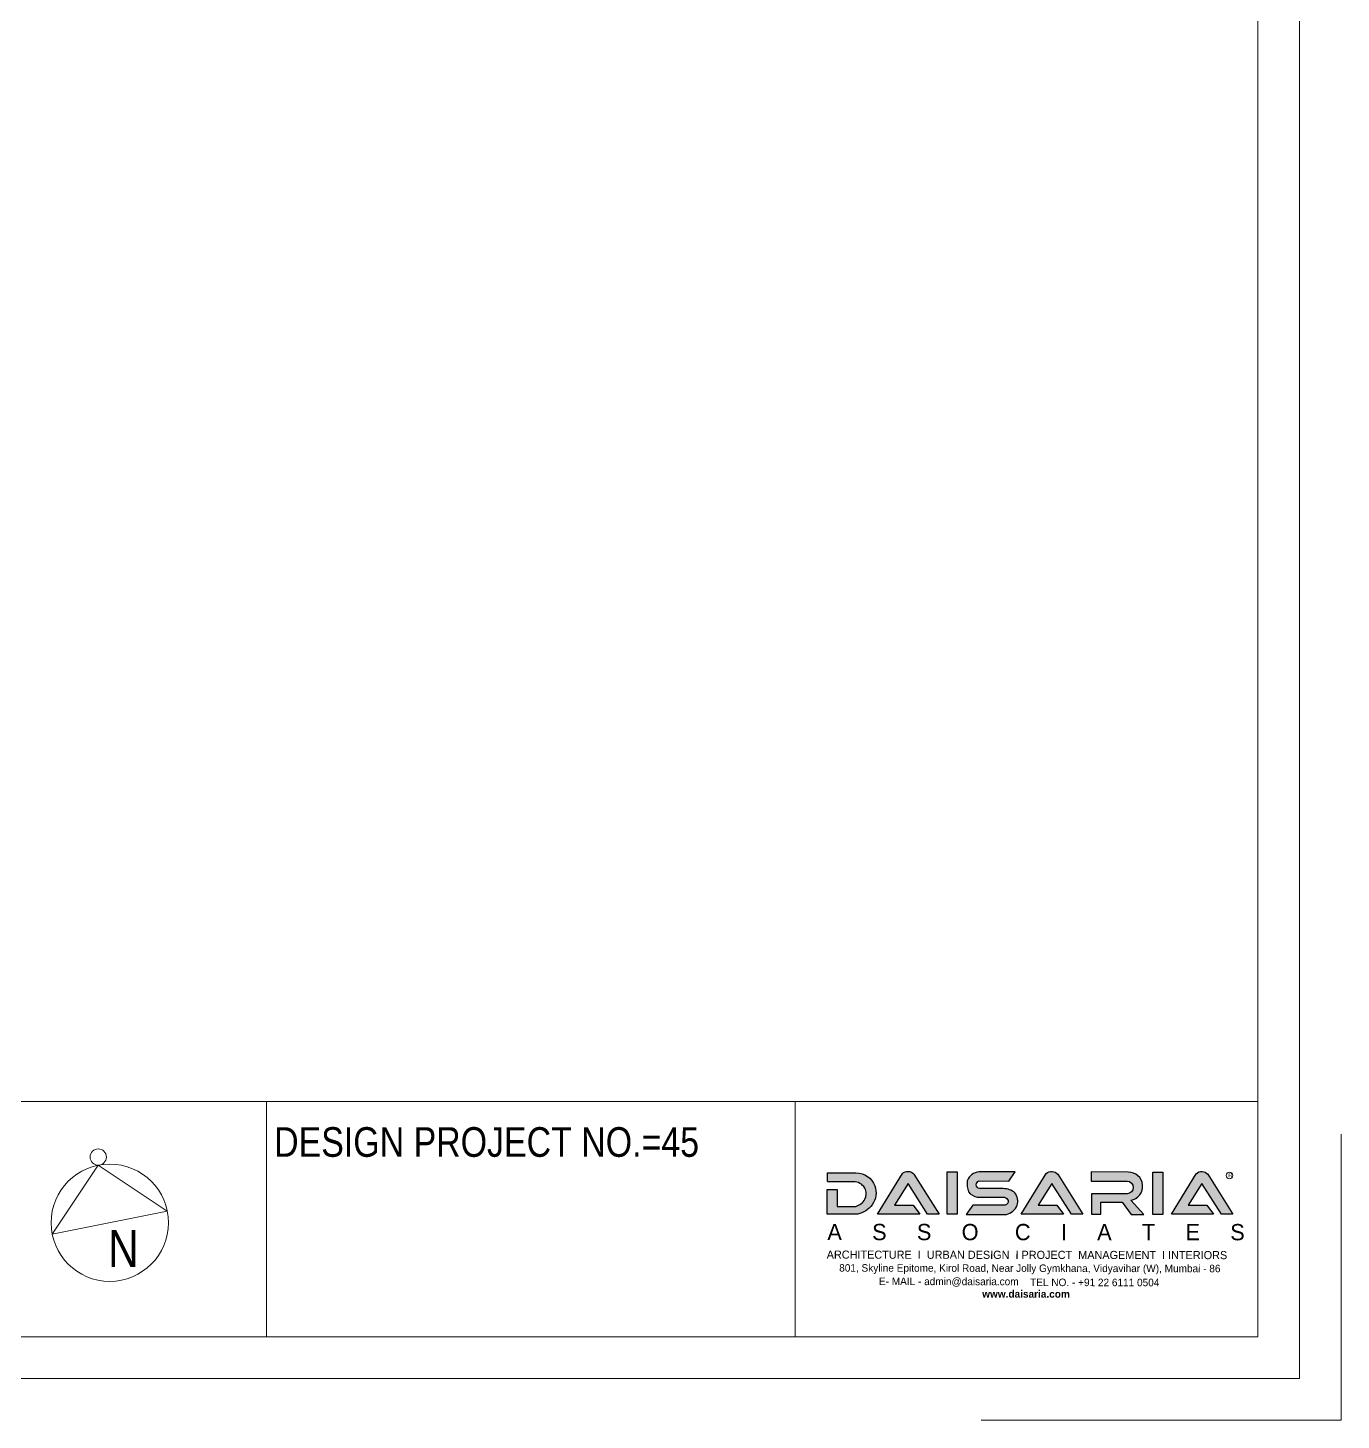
# Model space of a CAD drawing. Header units: millimetres. Extents: x 0 to 125073, y 0 to 71249.
# Drawn here: x 98457 to 125073, y 14795 to 43022 of the extents above; entities that cross this region are included whole.
import ezdxf

# ---------------------------------------------------------------- set-up
doc = ezdxf.new("R2010")
doc.units = ezdxf.units.MM
for name, color, linetype, lineweight in [('DA_DRG BORDER', 54, 'Continuous', 18), ('DA_LABL', 140, 'Continuous', 9), ('DA_LINE', 155, 'Continuous', 9), ('DA_TEXT', 140, 'Continuous', 9)]:
    doc.layers.add(name, color=color, linetype=linetype, lineweight=lineweight)
doc.layers.add('DA_FURNITURE', color=102, linetype='Continuous', lineweight=5, true_color=0xc2666666)
doc.styles.add('ARIAL', font='arial.ttf', dxfattribs={"height": 200})
doc.styles.add('RomanS', font='romans.shx')
doc.styles.get("Standard").update_dxf_attribs({"font": 'arial.ttf'})

# ---------------------------------------------------------------- blocks, each defined once
blk = doc.blocks.new('GBBGB')
at = {"layer": 'DA_LINE'}
for points in [[(5138.727139774091, 1863.633822570268), (5139.658725598111, 1865.033039270015), (5141.05794229786, 1864.101453445997)], [(5138.727139774091, 1863.633822570268), (5141.05794229786, 1864.101453445997)]]:
    blk.add_lwpolyline(points, dxfattribs=at)
for centre, radius in [((5139.658725598111, 1865.198247285948), 0.1652080159328818), ((5139.892541035975, 1863.867638008132), 1.18862515545551)]:
    blk.add_circle(centre, radius, dxfattribs=at)
at = {"layer": 'DA_TEXT', "insert": (5139.860034022236, 1863.718844432769), "char_height": 0.75, "attachment_point": 1}
blk.add_mtext_dynamic_manual_height_columns('{\\fSwis721 Cn BT|b0|i0|c0|p34;N}', width=14.17278370758986, gutter_width=3.75, heights=[-0.75], dxfattribs=at)
blk = doc.blocks.new('SDCFVBG')
at = {"ltscale": 0.5}
h = blk.add_hatch(color=158, dxfattribs=at)
h.dxf.hatch_style = 1
h.set_gradient(color1=(5, 38, 77), color2=(133, 154, 168), name='INVCURVED')
edge = h.paths.add_edge_path()
edge.add_line((1867.090749989823, 1619.629215132661), (1865.16405693063, 1622.629235012316))
edge.add_line((1865.16405693063, 1622.629235012316), (1863.826192911729, 1620.500724115863))
edge.add_line((1863.826192911729, 1620.500724115863), (1865.66074981513, 1620.500021381375))
edge.add_line((1865.66074981513, 1620.500021381375), (1866.313390618029, 1619.613972513873))
edge.add_line((1866.313390618029, 1619.613972513873), (1862.162315059113, 1619.61556260026))
edge.add_line((1862.162315059113, 1619.61556260026), (1864.604736887193, 1623.608490469674))
edge.add_arc((1865.143185368592, 1623.051257463367), 0.774877661594988, 39.66827429330078, 134.0178089333052, ccw=False)
edge.add_line((1865.739649877336, 1623.545894178793), (1868.210140127966, 1619.628786345713))
edge.add_line((1868.210140127966, 1619.628786345713), (1867.090749989823, 1619.629215132661))
h.paths.add_polyline_path([(1869.015424272084, 1623.768728534234), (1869.992894787518, 1623.768354110175), (1869.991300433122, 1619.606136497984), (1869.013829917688, 1619.606510922043)])
edge = h.paths.add_edge_path()
edge.add_line((1875.070799851506, 1622.876462916811), (1875.699143771825, 1623.78159220307))
edge.add_line((1875.699143771825, 1623.78159220307), (1872.148546062759, 1623.782952273967))
edge.add_arc((1872.265338717373, 1622.425290933681), 1.362675617701186, 94.91675796820954, 159.5153709594474)
edge.add_arc((1872.997959589566, 1622.574810574887), 2.035623432459809, 170.7458464589674, 201.896129758929)
edge.add_arc((1872.256396530852, 1622.708989828384), 1.453997661173292, 217.9072463007194, 258.4967649150639)
edge.add_line((1871.966435572177, 1621.2841979695), (1874.647503487573, 1621.283170975532))
edge.add_arc((1874.490216572412, 1620.744294146967), 0.5613621024304226, 22.276872260215214, 73.72857556782839, ccw=False)
edge.add_arc((1874.630667855417, 1620.894277057884), 0.3841831144438045, -92.93808379478043, 9.410982854831673, ccw=False)
edge.add_line((1874.610975871713, 1620.510598949046), (1871.531374733195, 1620.511778602795))
edge.add_line((1871.531374733195, 1620.511778602795), (1870.890947276502, 1619.594581768587))
edge.add_line((1870.890947276502, 1619.594581768587), (1874.840083271245, 1619.593069035974))
edge.add_arc((1874.465968822925, 1621.117835793975), 1.569992129517314, 283.7856752016891, 336.2673935113026)
edge.add_arc((1874.439598709962, 1620.850778709192), 1.508375752886568, 346.0036543382811, 395.0653438802184)
edge.add_arc((1874.513956194078, 1620.284825329004), 1.843450766327736, 50.99508297948469, 89.59277359343426)
edge.add_line((1874.527058302423, 1622.128229533901), (1872.184144237088, 1622.129126996665))
edge.add_arc((1872.250354990804, 1622.507308273763), 0.3839335128059697, 103.92504454485731, 260.0694870608544, ccw=False)
edge.add_line((1872.157960496701, 1622.87995851154), (1875.070799851506, 1622.876462916811))
edge = h.paths.add_edge_path()
edge.add_line((1881.224909654415, 1619.623800985278), (1879.29821659498, 1622.623820864932))
edge.add_line((1879.29821659498, 1622.623820864932), (1877.960352576091, 1620.49530996848))
edge.add_line((1877.960352576091, 1620.49530996848), (1879.794909479722, 1620.494607233992))
edge.add_line((1879.794909479722, 1620.494607233992), (1880.447550282621, 1619.60855836649))
edge.add_line((1880.447550282621, 1619.60855836649), (1876.296474723463, 1619.610148452877))
edge.add_line((1876.296474723463, 1619.610148452877), (1878.738896551542, 1623.603076322287))
edge.add_arc((1879.277345033065, 1623.04584331587), 0.7748776617599251, 39.66827429415008, 134.0178089341921, ccw=False)
edge.add_line((1879.873809541929, 1623.54048003141), (1882.34429979234, 1619.623372198329))
edge.add_line((1882.34429979234, 1619.623372198329), (1881.224909654415, 1619.623800985278))
edge = h.paths.add_edge_path()
edge.add_line((1895.966113115404, 1619.618154307297), (1894.039420056212, 1622.618174186952))
edge.add_line((1894.039420056212, 1622.618174186952), (1892.701556037311, 1620.4896632905))
edge.add_line((1892.701556037311, 1620.4896632905), (1894.536112940954, 1620.488960556012))
edge.add_line((1894.536112940954, 1620.488960556012), (1895.188753743853, 1619.60291168851))
edge.add_line((1895.188753743853, 1619.60291168851), (1891.037678184695, 1619.604501774897))
edge.add_line((1891.037678184695, 1619.604501774897), (1893.480100012767, 1623.597429644315))
edge.add_arc((1894.018548494289, 1623.04019663789), 0.7748776617654844, 39.66827429381959, 134.0178089337948, ccw=False)
edge.add_line((1894.615013003161, 1623.53483335343), (1897.086076507891, 1619.617450699363))
edge.add_line((1897.086076507891, 1619.617450699363), (1895.966113115404, 1619.618154307297))
edge = h.paths.add_edge_path()
edge.add_line((1883.160066656827, 1622.873843582609), (1883.160405994964, 1623.759718877053))
edge.add_line((1883.160405994964, 1623.759718877053), (1886.692217097688, 1623.758366002435))
edge.add_arc((1886.573304717612, 1621.890607323855), 1.87154017738013, 37.0183001558936, 86.35713406395757, ccw=False)
edge.add_arc((1886.591649891817, 1622.345634938285), 1.621657646763966, -34.90918504317449, 24.47205703759772, ccw=False)
edge.add_arc((1886.84004292535, 1622.538136806373), 1.557296802296602, 277.685612227711, 313.9833547415583, ccw=False)
edge.add_line((1887.048311643953, 1620.994829490478), (1888.330873159224, 1619.60602457679))
edge.add_line((1888.330873159224, 1619.60602457679), (1887.087464082662, 1619.606500869697))
edge.add_line((1887.087464082662, 1619.606500869697), (1886.214886928571, 1620.796818219598))
edge.add_line((1886.214886928571, 1620.796818219598), (1884.111672949685, 1620.797623864273))
edge.add_line((1884.111672949685, 1620.797623864273), (1884.111222187314, 1619.620864740927))
edge.add_line((1884.111222187314, 1619.620864740927), (1883.185276888263, 1619.621219428042))
edge.add_line((1883.185276888263, 1619.621219428042), (1883.186041664154, 1621.617741464051))
edge.add_line((1883.186041664154, 1621.617741464051), (1886.55912087822, 1621.616449392319))
edge.add_arc((1886.569292409403, 1622.371049187825), 0.7546683453173163, 269.2277356564817, 333.9211466586337)
edge.add_arc((1886.609356467064, 1622.225064252411), 0.664277064237802, 343.7599648556737, 444.0114931286901)
edge.add_line((1886.678659807043, 1622.885716252439), (1883.160066656827, 1622.873843582609))
h.paths.add_polyline_path([(1889.216452904311, 1623.760990448002), (1890.193923419745, 1623.760616023943), (1890.192329065349, 1619.598398411751), (1889.214858549915, 1619.59877283581)])
edge = h.paths.add_edge_path()
edge.add_line((1857.234476679889, 1622.824472039669), (1857.234802131114, 1623.674094196994))
edge.add_line((1857.234802131114, 1623.674094196994), (1860.048155901626, 1623.673016530378))
edge.add_arc((1860.047388045606, 1621.668453463458), 2.00456321398485, 58.272446841287774, 89.97805262015271, ccw=False)
edge.add_arc((1860.047388045537, 1621.668453463601), 2.004563213899985, 21.549302131672277, 58.272446837464486, ccw=False)
edge.add_arc((1859.927202090173, 1621.729778899097), 2.096266860784113, -34.67470719122292, 18.78265260991037, ccw=False)
edge.add_arc((1859.601922485759, 1622.153311461443), 2.609840998519227, 283.56831715226383, 321.7389099280333, ccw=False)
edge.add_line((1860.214203220327, 1619.616308832428), (1857.233248217312, 1619.617450699374))
edge.add_line((1857.233248217312, 1619.617450699374), (1857.234174148698, 1622.034684866337))
edge.add_line((1857.234174148698, 1622.034684866337), (1858.191911387143, 1622.03431800119))
edge.add_line((1858.191911387143, 1622.03431800119), (1858.191278819955, 1620.382939676693))
edge.add_line((1858.191278819955, 1620.382939676693), (1860.034922750568, 1620.382233461378))
edge.add_arc((1859.551432473951, 1621.912726899203), 1.605046108623955, 287.5315785102127, 328.5777014573928)
edge.add_arc((1859.913709236304, 1621.619869399751), 1.144847482949801, 331.6339649500875, 381.1664610232341)
edge.add_arc((1859.806720251175, 1621.53222905908), 1.276990976032861, 23.10046292815447, 82.92441905398054)
edge.add_line((1859.964018136101, 1622.799495143321), (1857.234467512887, 1622.800540708796))
h = blk.add_hatch(color=158, dxfattribs=at)
h.dxf.hatch_style = 1
h.set_gradient(color1=(5, 38, 77), color2=(133, 154, 168), name='INVCURVED')
edge = h.paths.add_edge_path()
edge.add_arc((1860.047388045631, 1621.66845346372), 2.004563213788735, 21.54930212944132, 58.27244683521617)
edge.add_arc((1860.047388045621, 1621.668453463274), 2.004563214174041, 58.27244684168868, 89.97805261937488)
edge.add_line((1860.048155901668, 1623.673016530382), (1857.234802131114, 1623.674094196994))
edge.add_line((1857.234802131114, 1623.674094196994), (1857.234467512895, 1622.800540708796))
edge.add_line((1857.234467512895, 1622.800540708796), (1859.650393275016, 1622.7996152786))
edge.add_arc((1859.806720251125, 1621.532229059179), 1.276990975942805, 23.10046292524072, 97.03168618844518, ccw=False)
edge.add_arc((1859.913709236145, 1621.619869399809), 1.144847482978834, -28.366035053277983, 21.16646101975698, ccw=False)
edge.add_arc((1859.551432473884, 1621.912726899001), 1.605046108442502, 287.53157851407923, 328.577701461254, ccw=False)
edge.add_line((1860.03492275055, 1620.382233461382), (1858.191278819955, 1620.382939676693))
edge.add_line((1858.191278819955, 1620.382939676693), (1858.191911387143, 1622.03431800119))
edge.add_line((1858.191911387143, 1622.03431800119), (1857.233248217312, 1622.034684866337))
edge.add_line((1857.233248217312, 1622.034684866337), (1857.233248217312, 1619.617450699374))
edge.add_line((1857.233248217312, 1619.617450699374), (1860.214203220327, 1619.616308832428))
edge.add_arc((1859.601922485783, 1622.153311461483), 2.609840998552407, 283.5683171515385, 321.7389099273219)
edge.add_arc((1859.927202090192, 1621.729778899086), 2.096266860789378, 325.3252928090675, 378.7826526103674)
at = {"color": 7, "true_color": 0xffffff}
for points in [[(1857.234476679889, 1622.824472039669), (1857.234802131114, 1623.674094196994), (1860.048155901634, 1623.673016530382, -0.3077774058791166), (1861.91183600913, 1622.404732941555, -0.2375759926588563), (1861.651162031228, 1620.53717801306, -0.1681079004340286), (1860.214203220327, 1619.616308832428), (1857.233248217312, 1619.617450699374), (1857.233248217312, 1622.034684866337), (1858.191911387143, 1622.03431800119), (1858.191278819955, 1620.382939676693), (1860.03492275055, 1620.382233461382, 0.1810372950590062), (1860.921095303597, 1621.075949304219, 0.2195554997354641), (1860.981319954692, 1622.033249506885, 0.2671260756701953), (1859.964018136101, 1622.799495143321), (1857.234467512895, 1622.800540708796)], [(1883.160582055269, 1623.775061418991), (1883.160237600599, 1622.875828918359), (1886.696767904099, 1622.874474236033, -0.9319921322343366), (1886.696285716084, 1621.615675407302), (1883.178073547068, 1621.617023072792), (1883.177310289793, 1619.624465534669), (1884.109610137867, 1619.624108413418), (1884.110060267687, 1620.799216198807), (1886.215933456237, 1620.798409535512), (1887.090639451033, 1619.59222237658), (1888.338437656581, 1619.591744402399), (1887.049793410026, 1620.993326290712, 0.932671188782818), (1886.807282392641, 1623.749144941444), (1883.16057804132, 1623.764582615229)]]:
    blk.add_lwpolyline(points, format="xyb", dxfattribs=at)
at = {"color": 7, "ltscale": 0.5, "true_color": 0xffffff}
for points in [[(1867.090749989823, 1619.629215132661), (1865.16405693063, 1622.629235012316), (1863.826192911729, 1620.500724115863), (1865.66074981513, 1620.500021381375), (1866.313390618029, 1619.613972513873), (1862.162315059113, 1619.61556260026), (1864.604736887084, 1623.60849046968, -0.4366270566599689), (1865.739649877336, 1623.545894178793), (1868.210140127966, 1619.628786345713), (1867.090749989823, 1619.629215132661)], [(1875.070799851506, 1622.876462916811), (1875.699143771825, 1623.78159220307), (1872.148546062814, 1623.782952273972, 0.2895742142684956), (1870.988830383819, 1622.902167556631, 0.1367619666280545), (1871.109183086857, 1621.815675486838, 0.178980424926394), (1871.966435572177, 1621.2841979695), (1874.647503487562, 1621.283170975523, -0.2283496667541359), (1875.009680186138, 1620.957096787604, -0.4788464956729729), (1874.610975871713, 1620.510598949046), (1871.531374733195, 1620.511778602795), (1870.890947276502, 1619.594581768587), (1874.840083271252, 1619.593069035972, 0.2330831930154169), (1875.90319252771, 1620.485962935411, 0.2174031606162047), (1875.674200292649, 1621.717356082417, 0.1700247339027552), (1874.527058302423, 1622.128229533901), (1872.184144237289, 1622.129126996669, -0.810828101699035), (1872.157960496701, 1622.87995851154), (1875.070799851506, 1622.876462916811)], [(1881.224909654415, 1619.623800985278), (1879.29821659498, 1622.623820864932), (1877.960352576091, 1620.49530996848), (1879.794909479722, 1620.494607233992), (1880.447550282621, 1619.60855836649), (1876.296474723463, 1619.610148452877), (1878.738896551665, 1623.603076322296, -0.4366270566599689), (1879.873809541929, 1623.54048003141), (1882.34429979234, 1619.623372198329), (1881.224909654415, 1619.623800985278)], [(1895.966686369967, 1619.617879486311), (1894.039993310532, 1622.617899365966), (1892.702129291643, 1620.489388469514), (1894.536686195274, 1620.488685735026), (1895.189326998173, 1619.602636867523), (1891.038251439015, 1619.604226953911), (1893.480673267216, 1623.59715482333, -0.4366270566599689), (1894.615586257481, 1623.534558532443), (1897.086076507891, 1619.617450699363), (1895.966686369967, 1619.617879486311)]]:
    blk.add_lwpolyline(points, format="xyb", dxfattribs=at)
for points in [[(1869.015424272084, 1623.768728534234), (1869.992894787518, 1623.768354110175), (1869.991300433122, 1619.606136497984), (1869.013829917688, 1619.606510922043)], [(1889.217489356858, 1623.754324730186), (1890.194959872292, 1623.753950306127), (1890.193365517896, 1619.591732693935), (1889.215895002462, 1619.592107117994)]]:
    blk.add_lwpolyline(points, close=True, dxfattribs=at)
blk = doc.blocks.new('FHSDFGHSDNH')
blk.add_line((13610.5730886613, 649988.9804053763), (13610.5730886613, 649988.9804053763))
at = {"layer": 'DA_DRG BORDER', "ltscale": 2000}
for points in [[(-53207.87938131066, 700679.6782548062), (23186.80201127427, 700679.6782548062), (23186.80201127427, 645912.2188883179), (-53207.87938131066, 645912.2188883179)], [(-52364.72906454606, 699836.5279380376), (22343.6516945078, 699836.5279380376), (22343.6516945078, 646755.3692050837), (-52364.72906454606, 646755.3692050837)]]:
    blk.add_lwpolyline(points, close=True, dxfattribs=at)
at = {"layer": 'DA_DRG BORDER'}
for points in [[(22343.6516945078, 651530.4697052697), (-52364.72906454606, 651530.4697052697)], [(2249.254998236429, 651530.4697052697), (2249.254998236429, 646755.3692050837)], [(2249.254998252261, 651530.4697052697), (2249.254998252261, 646755.3692050437)], [(12961.93841300951, 651530.4697052697), (12961.93841300951, 646755.3692050837)], [(12961.93841300951, 651530.4697052697), (12961.93841300951, 646755.3692050437)], [(16736.55685037142, 645069.0685715503), (24029.95232803607, 645069.0685715503), (24029.95232803607, 650867.2603851487)]]:
    blk.add_lwpolyline(points, dxfattribs=at)
at = {"layer": 'DA_LABL', "color": 158, "ltscale": 0.5, "true_color": 0x05264d}
blk.add_circle((21769.17724989401, 650031.3915034989), 66.86845389314642, dxfattribs=at)
at = {"xscale": 206.2434159182006, "yscale": 206.2434159182006, "zscale": 206.2434159182006}
blk.add_blockref('SDCFVBG', (-369425.4670060719, 315209.6986356238), dxfattribs=at)
at = {"layer": 'DA_FURNITURE', "xscale": 1000, "yscale": 1000, "zscale": 1000}
for p in [(-5140818.635348383, -1214795.70988471), (-5140818.635348365, -1214795.709884717)]:
    blk.add_blockref('GBBGB', p, dxfattribs=at)
at = {"layer": 'DA_LABL', "ltscale": 0.5, "attachment_point": 1, "rotation": 359.9780526195465, "style": 'ARIAL'}
for s, heights, insert, char_height in [('{\\fRaleway|b0|i0|c0|p34;\\C158;\\c5056005;R}', [-82.49736636728022], (21741.82236446487, 650073.9086263636), 82.49736636728022), ('{\\fRaleway|b0|i0|c0|p34;\\C158;\\c5056005;A     S     S     O      C     I     A     T     E     S}', [-329.9894654691209], (13616.81710441457, 649048.6272457102), 329.9894654691209)]:
    blk.add_mtext_dynamic_manual_height_columns(s, width=1414723.128804319, gutter_width=3898.567581372114, heights=heights, dxfattribs=dict(at, insert=insert, char_height=char_height))
at = {"layer": 'DA_TEXT', "insert": (2405.400233850349, 651008.1936524371), "char_height": 600, "attachment_point": 1}
blk.add_mtext_dynamic_manual_height_columns('{\\fSwis721 Cn BT|b0|i0|c0|p34;DESIGN PROJECT NO.=45}', width=23505.68510830207, gutter_width=3750, heights=[-628.8311688311688], dxfattribs=at)
at = {"layer": 'DA_TEXT', "lineweight": 30, "ltscale": 2000, "insert": (13603.9210066353, 648507.7811075905), "char_height": 164.5359757813426, "attachment_point": 1, "rotation": 359.926649643393, "style": 'RomanS'}
blk.add_mtext_dynamic_manual_height_columns('{\\fRaleway Light|b0|i0|c0|p34;\\C158;\\c5056005;ARCHITECTURE\\C256;  \\C158;\\c5056005;I\\C256;  \\C158;\\c5056005;URBAN DESIGN\\C253; \\C256; \\C158;\\c5056005;I\\C256; \\C158;\\c5056005;PROJECT  MANAGEMENT\\C256;  \\C158;\\c5056005;I\\C256; \\C158;\\c5056005;INTERIORS}', width=13494.43958646008, gutter_width=376.3972942516584, heights=[-164.5359757813426], dxfattribs=at)
at = {"layer": 'DA_TEXT', "lineweight": 30, "ltscale": 2000, "char_height": 152.2347680676663, "attachment_point": 1, "rotation": 359.9034179441751, "style": 'RomanS'}
for s, insert, width in [('\\pxqc;{\\fRaleway Light|b0|i0|c0|p34;\\C158;\\c5056005;801, Skyline Epitome, Kirol Road, Near Jolly Gymkhana, Vidyavihar (W), Mumbai - 86}', (13499.4218741809, 648233.0543536404), 8443.43717017561), ('{\\fRaleway Light|b0|i0|c0|p34;\\C158;\\c5056005;E- MAIL - admin@daisaria.com}', (14662.38797922479, 647960.6180366734), 8443.43717017561), ('{\\fRaleway Light|b0|i0|c0|p34;\\C158;\\c5056005;TEL NO. - +91 22 6111 0504}', (17726.39119310724, 647939.825593994), 8443.43717017561), ('\\pxqc;{\\fRaleway Light|b1|i0|c0|p34;\\C158;\\c5056005;www.daisaria.com }', (14662.38797922479, 647709.1131298998), 5962.925150226777)]:
    blk.add_mtext(s, dxfattribs=dict(at, insert=insert, width=width))

msp = doc.modelspace()

# ---------------------------------------------------------------- block references
msp.add_blockref('FHSDFGHSDNH', (101042.8223129691, -630273.7966727654))

doc.saveas('drawing.dxf')
